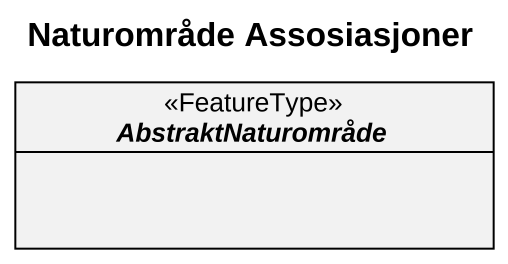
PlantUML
@startuml
title Naturområde Assosiasjoner
hide circle
hide empty members
abstract class AbstraktNaturområde <<FeatureType>>
@enduml
